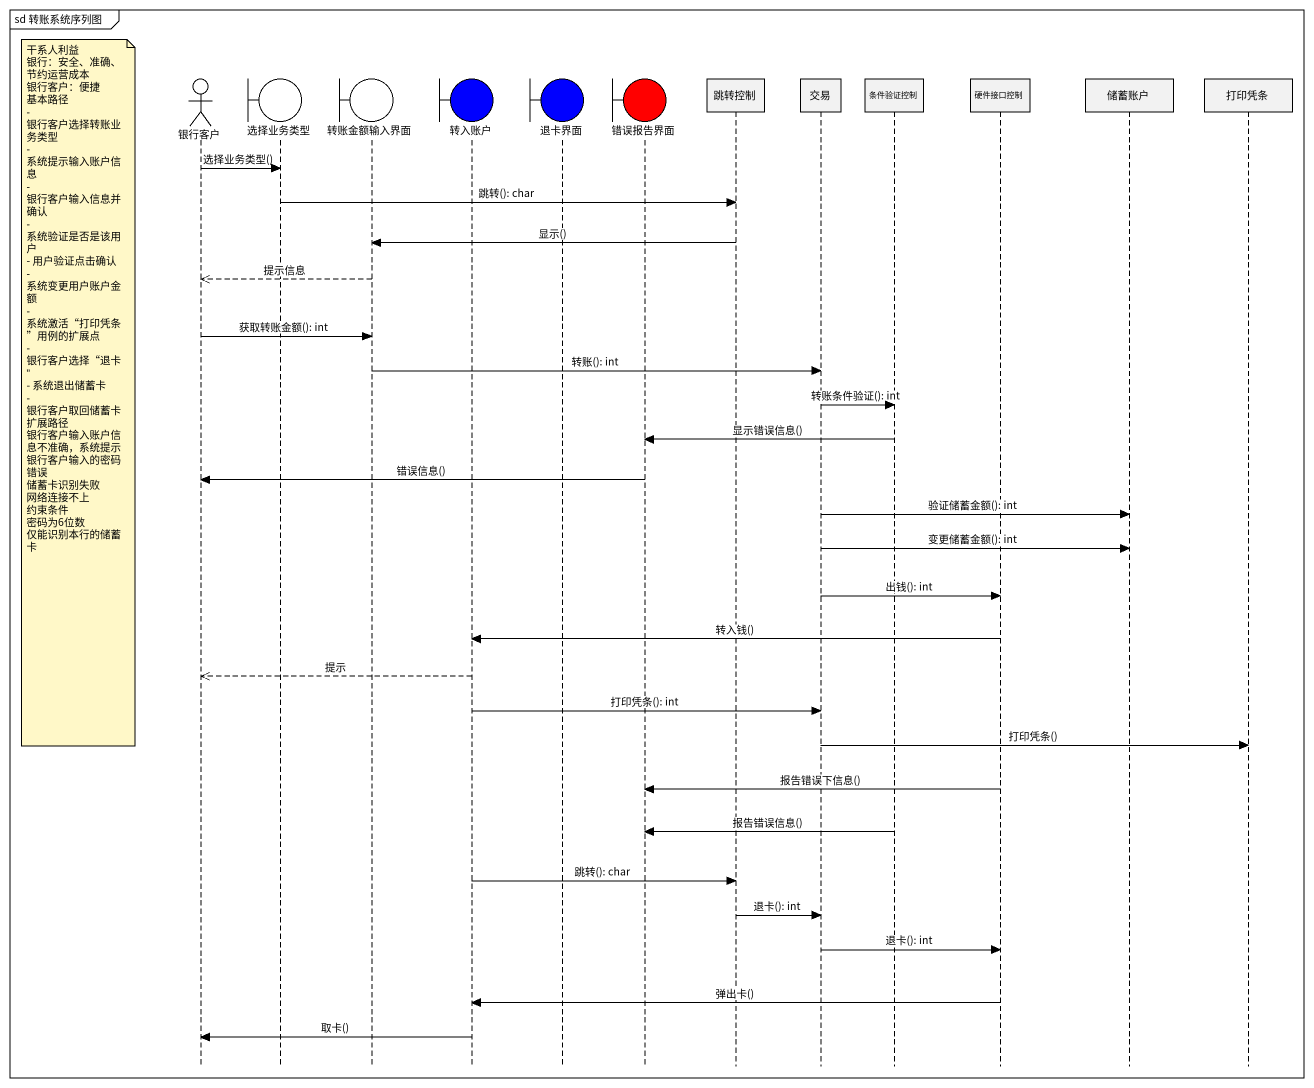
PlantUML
@startuml
mainframe sd 转账系统序列图
hide footbox
actor 银行客户
boundary 选择业务类型
boundary 转账金额输入界面
boundary 转入账户 #0000FF
boundary 退卡界面 #0000FF
boundary 错误报告界面 #FF0000
participant 跳转控制
participant 交易
participant 条件验证控制
participant 硬件接口控制
participant 储蓄账户
participant 打印凭条

银行客户 -> 选择业务类型 : 选择业务类型()
选择业务类型 -> 跳转控制 : 跳转(): char
跳转控制 -> 转账金额输入界面 : 显示()
转账金额输入界面 -->> 银行客户 : 提示信息
银行客户 -> 转账金额输入界面 : 获取转账金额(): int
转账金额输入界面 -> 交易 : 转账(): int
note left of 银行客户
  干系人利益
  银行：安全、准确、节约运营成本
  银行客户：便捷
  基本路径
  - 银行客户选择转账业务类型
  - 系统提示输入账户信息
  - 银行客户输入信息并确认
  - 系统验证是否是该用户
  - 用户验证点击确认
  - 系统变更用户账户金额
  - 系统激活“打印凭条”用例的扩展点
  - 银行客户选择“退卡”
  - 系统退出储蓄卡
  - 银行客户取回储蓄卡
  扩展路径
  银行客户输入账户信息不准确，系统提示
  银行客户输入的密码错误
  储蓄卡识别失败
  网络连接不上
  约束条件
  密码为6位数
  仅能识别本行的储蓄卡
end note
交易 -> 条件验证控制 : 转账条件验证(): int
条件验证控制 -> 错误报告界面 : 显示错误信息()
错误报告界面 -> 银行客户 : 错误信息()
交易 -> 储蓄账户 : 验证储蓄金额(): int
交易 -> 储蓄账户 : 变更储蓄金额(): int
交易 -> 硬件接口控制 : 出钱(): int
硬件接口控制 -> 转入账户 : 转入钱()
转入账户 -->> 银行客户 : 提示
转入账户 -> 交易 : 打印凭条(): int
交易 -> 打印凭条 : 打印凭条()
硬件接口控制 -> 错误报告界面 : 报告错误下信息()
条件验证控制 -> 错误报告界面 : 报告错误信息()
转入账户 -> 跳转控制 : 跳转(): char
跳转控制 -> 交易 : 退卡(): int
交易 -> 硬件接口控制 : 退卡(): int
硬件接口控制 -> 转入账户 : 弹出卡()
转入账户 -> 银行客户 : 取卡()
@enduml
